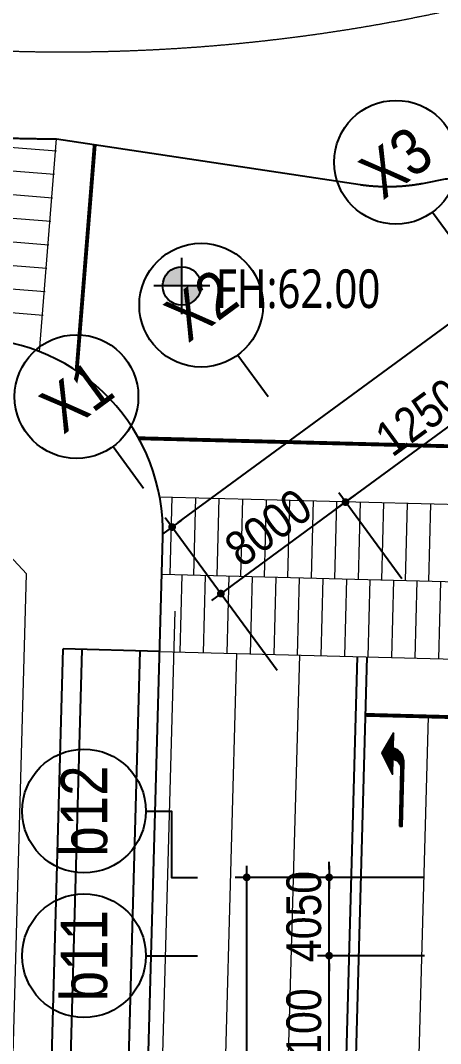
# Model space of a CAD drawing. Header units: millimetres. Extents: x 75184266 to 76346726, y -35850126 to -33679385.
# Drawn here: x 75269839 to 75291577, y -34894206 to -34841293 of the extents above; entities that cross this region are included whole.
import ezdxf
from ezdxf.enums import TextEntityAlignment as Align
from ezdxf.xclip import XClip

# ---------------------------------------------------------------- set-up
doc = ezdxf.new("R2010")
doc.units = ezdxf.units.MM
doc.header["$LTSCALE"] = 50
doc.header["$MEASUREMENT"] = 0
doc.header["$XCLIPFRAME"] = 2
doc.header["$PDMODE"] = 1
doc.header["$PDSIZE"] = -3
doc.linetypes.add('XR-지하3층$0$L2-2', pattern=[2.5, 1, -1.5])
doc.layers.get('0').update_dxf_attribs({"linetype": 'CONTINUOUS'})
doc.layers.get('Defpoints').update_dxf_attribs({"color": 51, "linetype": 'CONTINUOUS'})
for name, color, linetype, lineweight in [('XR-지하3층$0$$-길가장자리선', 7, 'CONTINUOUS', 0), ('XR-지하3층$0$$-정지선', 6, 'CONTINUOUS', 0), ('XR-지하3층$0$$-차로분리', 7, 'CONTINUOUS', 0), ('XR-지하3층$0$$-횡단보도', 2, 'CONTINUOUS', 0), ('XR-지하3층$0$0_plan', 7, 'CONTINUOUS', 0), ('XR-지하3층$0$RP-횡단보도', 8, 'CONTINUOUS', 0)]:
    doc.layers.add(name, color=color, linetype=linetype, lineweight=lineweight)
for name, color, linetype in [('XR-지하3층$0$00_블럭계획고', 7, 'CONTINUOUS'), ('XR-지하3층$0$0MARK', 7, 'CONTINUOUS'), ('XR-지하3층$0$0중앙선', 1, 'CONTINUOUS'), ('XR-지하3층$0$보도라인', 7, 'CONTINUOUS')]:
    doc.layers.add(name, color=color, linetype=linetype)
doc.layers.add('건축', color=8, linetype='CONTINUOUS', plot=False)
doc.styles.add('XR-지하3층$0$20110829_평면도_면적조정$0$돋움', font='')
doc.styles.add('XR-지하3층$0$HY각헤드라인M', font='')
doc.styles.add('XR-지하3층$0$돋움', font='', dxfattribs={"width": 0.9})
doc.styles.get('XR-지하3층$0$20110829_평면도_면적조정$0$돋움').set_extended_font_data('Dotum')
doc.styles.get('XR-지하3층$0$HY각헤드라인M').set_extended_font_data('Malgun Gothic')
doc.styles.get('XR-지하3층$0$돋움').set_extended_font_data('Dotum')
doc.dimstyles.new('XR-지하3층$0$20110829_평면도_면적조정$0$std_style', dxfattribs={"dimscale": 400, "dimtxt": 3, "dimasz": 1, "dimexe": 1.5, "dimexo": 2, "dimgap": 1, "dimtad": 1, "dimtoh": 1, "dimdec": 0, "dimzin": 0, "dimdsep": 46, "dimtxsty": 'XR-지하3층$0$돋움', "dimblk": 'XR-지하3층$0$20110829_평면도_면적조정$0$01420DDOT01', "dimblk1": 'XR-지하3층$0$20110829_평면도_면적조정$0$01420DDOT01', "dimblk2": 'XR-지하3층$0$20110829_평면도_면적조정$0$01420DDOT01', "dimcen": 2.5, "dimdle": 8, "dimclrd": 256, "dimclre": 256, "dimclrt": 256, "dimadec": 0, "dimazin": 0, "dimtfac": 1, "dimtdec": 0, "dimtix": 1, "dimtmove": 2, "dimatfit": 3, "dimldrblk": 'XR-지하3층$0$20110829_평면도_면적조정$0$_ClosedBlank', "dimfxl": 1, "dimtolj": 1, "dimtzin": 0, "dimlwd": -1, "dimlwe": -1, "dimarcsym": 0})

# ---------------------------------------------------------------- blocks, each defined once
blk = doc.blocks.new('XR-지하3층$0$20110829_평면도_면적조정$0$01420DDOT01')
blk.add_line((-1.5, 0), (1.5, 0))
at = {"const_width": 0.5}
blk.add_lwpolyline([(-0.25, 0, 1), (0.25, 0, 1)], format="xyb", close=True, dxfattribs=at)
blk = doc.blocks.new('*D193')
at = {"layer": 'Defpoints', "color": 0, "transparency": 16777216}
for p in [(75286660, -34866205), (75290046, -34870824, 0), (75283594, -34875554, 0)]:
    blk.add_point(p, dxfattribs=at)
at = {"layer": '건축'}
for p, q in [((75289573, -34870179), (75286305, -34865721)), ((75280531, -34870699), (75286338, -34866442)), ((75283121, -34874909), (75279854, -34870452))]:
    blk.add_line(p, q, dxfattribs=at)
at = {"layer": '건축', "xscale": 400, "yscale": 400, "zscale": 400}
for p, rotation in [((75286660, -34866205), 36.24693456144445), ((75280208, -34870936), 216.2469345614445)]:
    blk.add_blockref('XR-지하3층$0$20110829_평면도_면적조정$0$01420DDOT01', p, dxfattribs=dict(at, rotation=rotation))
at = {"layer": '건축', "insert": (75282665, -34867521), "char_height": 1800, "attachment_point": 5, "rotation": 36.2469, "style": 'XR-지하3층$0$돋움'}
blk.add_mtext('\\A1;8000', dxfattribs=at)
blk = doc.blocks.new('XR-지하3층$0$20110829_평면도_면적조정$0$_ClosedBlank')
at = {"color": 0, "linetype": 'ByBlock', "lineweight": -2}
for p, q in [((-1, 0.17), (0, 0)), ((-1, 0.17), (-1, -0.17)), ((0, 0), (-1, -0.17))]:
    blk.add_line(p, q, dxfattribs=at)
blk = doc.blocks.new('*D194')
at = {"layer": 'Defpoints', "color": 0, "transparency": 16777216}
for p in [(75346480, -34817058), (75352389, -34825118, 0), (75283594, -34875554, 0)]:
    blk.add_point(p, dxfattribs=at)
at = {"layer": '건축'}
for p, q in [((75351916, -34824473), (75346125, -34816574)), ((75278008, -34867258), (75346157, -34817295)), ((75283121, -34874909), (75277331, -34867011))]:
    blk.add_line(p, q, dxfattribs=at)
at = {"layer": '건축', "xscale": 400, "yscale": 400, "zscale": 400}
for p, rotation in [((75346480, -34817058), 36.24693456144445), ((75277686, -34867495), 216.2469345614445)]:
    blk.add_blockref('XR-지하3층$0$20110829_평면도_면적조정$0$01420DDOT01', p, dxfattribs=dict(at, rotation=rotation))
at = {"layer": '건축', "insert": (75311313, -34841227), "char_height": 1800, "attachment_point": 5, "rotation": 36.2469, "style": 'XR-지하3층$0$돋움'}
blk.add_mtext('\\A1;85302', dxfattribs=at)
blk = doc.blocks.new('*D195')
at = {"layer": 'Defpoints', "color": 0, "transparency": 16777216}
for p in [(75296741, -34858815), (75300127, -34863433, 0), (75290046, -34870824, 0)]:
    blk.add_point(p, dxfattribs=at)
at = {"layer": '건축'}
for p, q in [((75299654, -34862788), (75296386, -34858331)), ((75286983, -34865969), (75296419, -34859051)), ((75289573, -34870179), (75286305, -34865721))]:
    blk.add_line(p, q, dxfattribs=at)
at = {"layer": '건축', "xscale": 400, "yscale": 400, "zscale": 400}
for p, rotation in [((75296741, -34858815), 36.24693456144445), ((75286660, -34866205), 216.2469345614445)]:
    blk.add_blockref('XR-지하3층$0$20110829_평면도_면적조정$0$01420DDOT01', p, dxfattribs=dict(at, rotation=rotation))
at = {"layer": '건축', "insert": (75290931, -34861461), "char_height": 1800, "attachment_point": 5, "rotation": 36.2469, "style": 'XR-지하3층$0$돋움'}
blk.add_mtext('\\A1;12500', dxfattribs=at)
blk = doc.blocks.new('*D259')
at = {"layer": 'Defpoints', "color": 0, "transparency": 16777216}
for p in [(75285812, -34889662), (75291539, -34889662, 0), (75291539, -34897762, 0)]:
    blk.add_point(p, dxfattribs=at)
at = {"layer": '건축'}
for p, q in [((75290739, -34889662), (75285212, -34889662)), ((75285812, -34897362), (75285812, -34890062)), ((75290739, -34897762), (75285212, -34897762))]:
    blk.add_line(p, q, dxfattribs=at)
at = {"layer": '건축', "xscale": 400, "yscale": 400, "zscale": 400}
for p, rotation in [((75285812, -34889662), 90), ((75285812, -34897762), 270)]:
    blk.add_blockref('XR-지하3층$0$20110829_평면도_면적조정$0$01420DDOT01', p, dxfattribs=dict(at, rotation=rotation))
at = {"layer": '건축', "insert": (75284511, -34893712), "char_height": 1800, "attachment_point": 5, "rotation": 90, "style": 'XR-지하3층$0$돋움'}
blk.add_mtext('\\A1;8100', dxfattribs=at)
blk = doc.blocks.new('*D278')
at = {"layer": 'Defpoints', "color": 0, "transparency": 16777216}
for p in [(75281546, -34885612), (75291539, -34885612, 0), (75291539, -34913962, 0)]:
    blk.add_point(p, dxfattribs=at)
at = {"layer": '건축'}
for p, q in [((75290739, -34885612), (75280946, -34885612)), ((75281546, -34913562), (75281546, -34886012)), ((75290739, -34913962), (75280946, -34913962))]:
    blk.add_line(p, q, dxfattribs=at)
at = {"layer": '건축', "xscale": 400, "yscale": 400, "zscale": 400}
for p, rotation in [((75281546, -34885612), 90), ((75281546, -34913962), 270)]:
    blk.add_blockref('XR-지하3층$0$20110829_평면도_면적조정$0$01420DDOT01', p, dxfattribs=dict(at, rotation=rotation))
at = {"layer": '건축', "insert": (75280244, -34899787), "char_height": 1800, "attachment_point": 5, "rotation": 90, "style": 'XR-지하3층$0$돋움'}
blk.add_mtext('\\A1;28350', dxfattribs=at)
blk = doc.blocks.new('*D288')
at = {"layer": 'Defpoints', "color": 0, "transparency": 16777216}
for p in [(75285812, -34885612), (75291539, -34885612, 0), (75291539, -34889662, 0)]:
    blk.add_point(p, dxfattribs=at)
at = {"layer": '건축'}
for p, q in [((75285812, -34885212), (75285812, -34884812)), ((75290739, -34885612), (75285212, -34885612)), ((75285812, -34889662), (75285812, -34885612)), ((75290739, -34889662), (75285212, -34889662)), ((75285812, -34890062), (75285812, -34890462))]:
    blk.add_line(p, q, dxfattribs=at)
at = {"layer": '건축', "xscale": 400, "yscale": 400, "zscale": 400}
for p, rotation in [((75285812, -34885612), 270), ((75285812, -34889662), 90)]:
    blk.add_blockref('XR-지하3층$0$20110829_평면도_면적조정$0$01420DDOT01', p, dxfattribs=dict(at, rotation=rotation))
at = {"layer": '건축', "insert": (75284511, -34887637), "char_height": 1800, "attachment_point": 5, "rotation": 90, "style": 'XR-지하3층$0$돋움'}
blk.add_mtext('\\A1;4050', dxfattribs=at)
blk = doc.blocks.new('*X56')
at = {"color": 0}
for p, q in [((1263.5, 961.9), (1264, 961.9)), ((1263.5, 960), (1265, 960)), ((1263.5, 958.1), (1266, 958.1)), ((1263.5, 956.2), (1267.1, 956.2)), ((1263.5, 954.4), (1268.1, 954.4)), ((1263.5, 952.5), (1269.1, 952.5)), ((1263.5, 950.6), (1270.1, 950.6)), ((1263.5, 948.8), (1271.1, 948.8)), ((1263.5, 946.9), (1272.2, 946.9)), ((1263.5, 945), (1273.2, 945)), ((1263.5, 943.1), (1274.2, 943.1)), ((1263.5, 941.2), (1275.2, 941.2)), ((1263.5, 939.4), (1276.3, 939.4)), ((1263.5, 937.5), (1277.3, 937.5)), ((1263.5, 935.6), (1278.3, 935.6)), ((1263.5, 933.8), (1279.3, 933.8)), ((1263.5, 931.9), (1280.4, 931.9)), ((1263.5, 930), (1281.4, 930)), ((1263.5, 928.1), (1282.4, 928.1)), ((1263.5, 926.2), (1283.4, 926.2)), ((1263.5, 924.4), (1284.4, 924.4)), ((1263.5, 922.5), (1285.5, 922.5)), ((1263.5, 920.6), (1286.5, 920.6)), ((1263.5, 918.8), (1287.5, 918.8)), ((1263.5, 916.9), (1288.5, 916.9)), ((1263.5, 915), (1289.6, 915)), ((1263.5, 913.1), (1290.6, 913.1)), ((1263.5, 911.2), (1291.6, 911.2)), ((1263.5, 909.4), (1292.6, 909.4)), ((1263.5, 907.5), (1293.6, 907.5)), ((1263.5, 905.6), (1294.7, 905.6)), ((1263.5, 903.8), (1295.7, 903.8)), ((1263.5, 901.9), (1296.7, 901.9)), ((1263.5, 900), (1297.7, 900)), ((1263.5, 898.1), (1298.8, 898.1)), ((1263.5, 896.2), (1299.8, 896.2)), ((1263.5, 894.4), (1300.8, 894.4)), ((1263.5, 892.5), (1301.8, 892.5)), ((1263.5, 890.6), (1302.9, 890.6)), ((1263.5, 888.8), (1303.9, 888.8)), ((1263.5, 886.9), (1304.9, 886.9)), ((1263.5, 885), (1305.9, 885)), ((1263.5, 883.1), (1306.9, 883.1)), ((1206.8, 826.9), (1309.4, 826.9)), ((1207.4, 828.7), (1310.5, 828.7)), ((1208, 830.6), (1311.5, 830.6)), ((1208.7, 832.5), (1312.5, 832.5)), ((1209.4, 834.4), (1313.5, 834.4)), ((1210.2, 836.2), (1314.6, 836.2)), ((1211, 838.1), (1315.6, 838.1)), ((1211.9, 840), (1316.6, 840)), ((1212.9, 841.9), (1317.6, 841.9)), ((1213.9, 843.8), (1318.6, 843.8)), ((1214.9, 845.6), (1319.7, 845.6)), ((1216.1, 847.5), (1320.7, 847.5)), ((1217.3, 849.4), (1321.7, 849.4)), ((1218.6, 851.2), (1322.7, 851.2)), ((1220, 853.1), (1323.3, 853.1)), ((1221.4, 855), (1322.3, 855)), ((1223, 856.9), (1321.3, 856.9)), ((1224.6, 858.8), (1320.2, 858.8)), ((1226.4, 860.6), (1319.2, 860.6)), ((1228.2, 862.5), (1318.2, 862.5)), ((1230.2, 864.4), (1317.2, 864.4)), ((1232.4, 866.2), (1316.1, 866.2)), ((1234.7, 868.1), (1315.1, 868.1)), ((1237.1, 870), (1314.1, 870)), ((1239.8, 871.9), (1313.1, 871.9)), ((1242.8, 873.8), (1312.1, 873.8)), ((1246, 875.6), (1311, 875.6)), ((1249.7, 877.5), (1310, 877.5)), ((1253.8, 879.4), (1309, 879.4)), ((1258.8, 881.2), (1308, 881.2)), ((1203.5, 804.4), (1229.7, 804.4)), ((1203.5, 802.5), (1228.3, 802.5)), ((1203.5, 800.6), (1226.9, 800.6)), ((1203.5, 798.7), (1225.8, 798.7)), ((1203.5, 796.9), (1224.7, 796.9)), ((1203.5, 795), (1223.7, 795)), ((1203.5, 793.1), (1222.8, 793.1)), ((1203.5, 791.2), (1222, 791.2)), ((1203.5, 789.4), (1221.3, 789.4)), ((1203.5, 787.5), (1220.7, 787.5)), ((1203.5, 785.6), (1220.2, 785.6)), ((1203.5, 783.8), (1219.7, 783.8)), ((1203.5, 781.9), (1219.4, 781.9)), ((1203.5, 780), (1219, 780)), ((1203.5, 778.1), (1218.8, 778.1)), ((1203.5, 776.2), (1218.7, 776.2)), ((1203.5, 774.4), (1218.6, 774.4)), ((1203.5, 772.5), (1218.5, 772.5)), ((1203.6, 808.1), (1233.1, 808.1)), ((1203.6, 806.2), (1231.3, 806.2)), ((1203.7, 810), (1235, 810)), ((1203.9, 811.9), (1237.2, 811.9)), ((1204.1, 813.7), (1239.7, 813.7)), ((1204.4, 815.6), (1242.5, 815.6)), ((1204.7, 817.5), (1245.9, 817.5)), ((1205, 819.4), (1250, 819.4)), ((1205.4, 821.2), (1255.7, 821.2)), ((1205.8, 823.1), (1307.4, 823.1)), ((1206.3, 825), (1308.4, 825)), ((1263.5, 821.2), (1306.4, 821.2)), ((1263.5, 819.4), (1305.4, 819.4)), ((1263.5, 817.5), (1304.3, 817.5)), ((1263.5, 815.6), (1303.3, 815.6)), ((1263.5, 813.7), (1302.3, 813.7)), ((1263.5, 811.9), (1301.3, 811.9)), ((1263.5, 810), (1300.2, 810)), ((1263.5, 808.1), (1299.2, 808.1)), ((1263.5, 806.2), (1298.2, 806.2)), ((1263.5, 804.4), (1297.2, 804.4)), ((1263.5, 802.5), (1296.1, 802.5)), ((1263.5, 800.6), (1295.1, 800.6)), ((1263.5, 798.7), (1294.1, 798.7)), ((1263.5, 796.9), (1293.1, 796.9)), ((1263.5, 795), (1292.1, 795)), ((1263.5, 793.1), (1291, 793.1)), ((1263.5, 791.2), (1290, 791.2)), ((1263.5, 789.4), (1289, 789.4)), ((1263.5, 787.5), (1288, 787.5)), ((1263.5, 785.6), (1286.9, 785.6)), ((1263.5, 783.8), (1285.9, 783.8)), ((1263.5, 781.9), (1284.9, 781.9)), ((1263.5, 780), (1283.9, 780)), ((1263.5, 778.1), (1282.9, 778.1)), ((1263.5, 776.2), (1281.8, 776.2)), ((1263.5, 774.4), (1280.8, 774.4)), ((1263.5, 772.5), (1279.8, 772.5)), ((1203.5, 770.6), (1218.5, 770.6)), ((1203.5, 768.8), (1218.5, 768.8)), ((1203.5, 766.9), (1218.5, 766.9)), ((1203.5, 765), (1218.5, 765)), ((1203.5, 763.1), (1218.5, 763.1)), ((1203.5, 761.2), (1218.5, 761.2)), ((1203.5, 759.4), (1218.5, 759.4)), ((1203.5, 757.5), (1218.5, 757.5)), ((1203.5, 755.6), (1218.5, 755.6)), ((1203.5, 753.8), (1218.5, 753.8)), ((1203.5, 751.9), (1218.5, 751.9)), ((1203.5, 750), (1218.5, 750)), ((1203.5, 748.1), (1218.5, 748.1)), ((1203.5, 746.2), (1218.5, 746.2)), ((1203.5, 744.4), (1218.5, 744.4)), ((1203.5, 742.5), (1218.5, 742.5)), ((1203.5, 740.6), (1218.5, 740.6)), ((1203.5, 738.8), (1218.5, 738.8)), ((1203.5, 736.9), (1218.5, 736.9)), ((1203.5, 735), (1218.5, 735)), ((1203.5, 733.1), (1218.5, 733.1)), ((1203.5, 731.2), (1218.5, 731.2)), ((1203.5, 729.4), (1218.5, 729.4)), ((1203.5, 727.5), (1218.5, 727.5)), ((1203.5, 725.6), (1218.5, 725.6)), ((1203.5, 723.7), (1218.5, 723.7)), ((1203.5, 721.9), (1218.5, 721.9)), ((1203.5, 720), (1218.5, 720)), ((1203.5, 718.1), (1218.5, 718.1)), ((1263.5, 770.6), (1278.8, 770.6)), ((1263.5, 768.8), (1277.7, 768.8)), ((1263.5, 766.9), (1276.7, 766.9)), ((1263.5, 765), (1275.7, 765)), ((1263.5, 763.1), (1274.7, 763.1)), ((1263.5, 761.2), (1273.6, 761.2)), ((1263.5, 759.4), (1272.6, 759.4)), ((1263.5, 757.5), (1271.6, 757.5)), ((1263.5, 755.6), (1270.6, 755.6)), ((1263.5, 753.8), (1269.6, 753.8)), ((1263.5, 751.9), (1268.5, 751.9)), ((1263.5, 750), (1267.5, 750)), ((1263.5, 748.1), (1266.5, 748.1)), ((1263.5, 746.2), (1265.5, 746.2)), ((1263.5, 744.4), (1264.4, 744.4)), ((1203.5, 716.2), (1218.5, 716.2)), ((1203.5, 714.4), (1218.5, 714.4)), ((1203.5, 712.5), (1218.5, 712.5)), ((1203.5, 710.6), (1218.5, 710.6)), ((1203.5, 708.8), (1218.5, 708.8)), ((1203.5, 706.9), (1218.5, 706.9)), ((1203.5, 705), (1218.5, 705)), ((1203.5, 703.1), (1218.5, 703.1)), ((1203.5, 701.2), (1218.5, 701.2)), ((1203.5, 699.4), (1218.5, 699.4)), ((1203.5, 697.5), (1218.5, 697.5)), ((1203.5, 695.6), (1218.5, 695.6)), ((1203.5, 693.8), (1218.5, 693.8)), ((1203.5, 691.9), (1218.5, 691.9)), ((1203.5, 690), (1218.5, 690)), ((1203.5, 688.1), (1218.5, 688.1)), ((1203.5, 686.2), (1218.5, 686.2)), ((1203.5, 684.4), (1218.5, 684.4)), ((1203.5, 682.5), (1218.5, 682.5)), ((1203.5, 680.6), (1218.5, 680.6)), ((1203.5, 678.8), (1218.5, 678.8)), ((1203.5, 676.9), (1218.5, 676.9)), ((1203.5, 675), (1218.5, 675)), ((1203.5, 673.1), (1218.5, 673.1)), ((1203.5, 671.2), (1218.5, 671.2)), ((1203.5, 669.4), (1218.5, 669.4)), ((1203.5, 667.5), (1218.5, 667.5)), ((1203.5, 665.6), (1218.5, 665.6)), ((1203.5, 663.8), (1218.5, 663.8)), ((1203.5, 661.9), (1218.5, 661.9)), ((1203.5, 660), (1218.5, 660)), ((1203.5, 658.1), (1218.5, 658.1)), ((1203.5, 656.2), (1218.5, 656.2)), ((1203.5, 654.4), (1218.5, 654.4)), ((1203.5, 652.5), (1218.5, 652.5)), ((1203.5, 650.6), (1218.5, 650.6)), ((1203.5, 648.7), (1218.5, 648.7)), ((1203.5, 646.9), (1218.5, 646.9)), ((1203.5, 645), (1218.5, 645)), ((1203.5, 643.1), (1218.5, 643.1)), ((1203.5, 641.2), (1218.5, 641.2)), ((1203.5, 639.4), (1218.5, 639.4)), ((1203.5, 637.5), (1218.5, 637.5)), ((1203.5, 635.6), (1218.5, 635.6)), ((1203.5, 633.8), (1218.5, 633.8)), ((1203.5, 631.9), (1218.5, 631.9)), ((1203.5, 630), (1218.5, 630)), ((1203.5, 628.1), (1218.5, 628.1)), ((1203.5, 626.2), (1218.5, 626.2)), ((1203.5, 624.4), (1218.5, 624.4)), ((1203.5, 622.5), (1218.5, 622.5)), ((1203.5, 620.6), (1218.5, 620.6)), ((1203.5, 618.8), (1218.5, 618.8)), ((1203.5, 616.9), (1218.5, 616.9)), ((1203.5, 615), (1218.5, 615)), ((1203.5, 613.1), (1218.5, 613.1)), ((1203.5, 611.2), (1218.5, 611.2)), ((1203.5, 609.4), (1218.5, 609.4)), ((1203.5, 607.5), (1218.5, 607.5)), ((1203.5, 605.6), (1218.5, 605.6)), ((1203.5, 603.8), (1218.5, 603.8)), ((1203.5, 601.9), (1218.5, 601.9)), ((1203.5, 600), (1218.5, 600)), ((1203.5, 598.1), (1218.5, 598.1)), ((1203.5, 596.2), (1218.5, 596.2)), ((1203.5, 594.4), (1218.5, 594.4)), ((1203.5, 592.5), (1218.5, 592.5)), ((1203.5, 590.6), (1218.5, 590.6)), ((1203.5, 588.8), (1218.5, 588.8)), ((1203.5, 586.9), (1218.5, 586.9)), ((1203.5, 585), (1218.5, 585)), ((1203.5, 583.1), (1218.5, 583.1)), ((1203.5, 581.2), (1218.5, 581.2)), ((1203.5, 579.4), (1218.5, 579.4)), ((1203.5, 577.5), (1218.5, 577.5)), ((1203.5, 575.6), (1218.5, 575.6)), ((1203.5, 573.7), (1218.5, 573.7)), ((1203.5, 571.9), (1218.5, 571.9)), ((1203.5, 570), (1218.5, 570)), ((1203.5, 568.1), (1218.5, 568.1)), ((1203.5, 566.2), (1218.5, 566.2)), ((1203.5, 564.4), (1218.5, 564.4)), ((1203.5, 562.5), (1218.5, 562.5)), ((1203.5, 560.6), (1218.5, 560.6)), ((1203.5, 558.8), (1218.5, 558.8)), ((1203.5, 556.9), (1218.5, 556.9)), ((1203.5, 555), (1218.5, 555)), ((1203.5, 553.1), (1218.5, 553.1)), ((1203.5, 551.2), (1218.5, 551.2)), ((1203.5, 549.4), (1218.5, 549.4)), ((1203.5, 547.5), (1218.5, 547.5)), ((1203.5, 545.6), (1218.5, 545.6)), ((1203.5, 543.8), (1218.5, 543.8)), ((1203.5, 541.9), (1218.5, 541.9)), ((1203.5, 540), (1218.5, 540)), ((1203.5, 538.1), (1218.5, 538.1)), ((1203.5, 536.2), (1218.5, 536.2)), ((1203.5, 534.4), (1218.5, 534.4)), ((1203.5, 532.5), (1218.5, 532.5)), ((1203.5, 530.6), (1218.5, 530.6)), ((1203.5, 528.8), (1218.5, 528.8)), ((1203.5, 526.9), (1218.5, 526.9)), ((1203.5, 525), (1218.5, 525)), ((1203.5, 523.1), (1218.5, 523.1)), ((1203.5, 521.2), (1218.5, 521.2)), ((1203.5, 519.4), (1218.5, 519.4)), ((1203.5, 517.5), (1218.5, 517.5)), ((1203.5, 515.6), (1218.5, 515.6)), ((1203.5, 513.8), (1218.5, 513.8)), ((1203.5, 511.9), (1218.5, 511.9)), ((1203.5, 510), (1218.5, 510)), ((1203.5, 508.1), (1218.5, 508.1)), ((1203.5, 506.2), (1218.5, 506.2)), ((1203.5, 504.4), (1218.5, 504.4)), ((1203.5, 502.5), (1218.5, 502.5)), ((1203.5, 500.6), (1218.5, 500.6)), ((1203.5, 498.7), (1218.5, 498.7)), ((1203.5, 496.9), (1218.5, 496.9)), ((1203.5, 495), (1218.5, 495)), ((1203.5, 493.1), (1218.5, 493.1)), ((1203.5, 491.2), (1218.5, 491.2)), ((1203.5, 489.4), (1218.5, 489.4)), ((1203.5, 487.5), (1218.5, 487.5)), ((1203.5, 485.6), (1218.5, 485.6)), ((1203.5, 483.8), (1218.5, 483.8)), ((1203.5, 481.9), (1218.5, 481.9)), ((1203.5, 480), (1218.5, 480)), ((1203.5, 478.1), (1218.5, 478.1)), ((1203.5, 476.2), (1218.5, 476.2)), ((1203.5, 474.4), (1218.5, 474.4)), ((1203.5, 472.5), (1218.5, 472.5)), ((1203.5, 470.6), (1218.5, 470.6)), ((1203.5, 468.8), (1218.5, 468.8)), ((1203.5, 466.9), (1218.5, 466.9)), ((1203.5, 465), (1218.5, 465)), ((1203.5, 463.1), (1218.5, 463.1))]:
    blk.add_line(p, q, dxfattribs=at)
blk = doc.blocks.new('XR-지하3층$0$레벨검토 00')
at = {"ltscale": 1000}
h = blk.add_hatch(color=2, dxfattribs=at)
h.dxf.hatch_style = 1
h.paths.add_polyline_path([(-709, 625), (-229, 625, 0.414214), (-709, 1105)])
h.paths.add_polyline_path([(-709, 625), (-1189, 625, 0.414214), (-709, 145)])
at = {"color": 2, "ltscale": 1000, "elevation": -217000}
for points in [[(-709, -75), (-709, 1325)], [(-1409, 625), (-9, 625)]]:
    blk.add_lwpolyline(points, dxfattribs=at)
at = {"color": 2, "ltscale": 1000}
blk.add_circle((-709, 625, -217000), 480, dxfattribs=at)
blk = doc.blocks.new('XR-지하3층$0$A$C723B38EE')
at = {"layer": 'XR-지하3층$0$$-길가장자리선', "color": 8}
blk.add_lwpolyline([(158.366, 186.671), (161.973, 315.919)], dxfattribs=at)
at = {"layer": 'XR-지하3층$0$$-정지선', "color": 8, "const_width": 0.2}
blk.add_lwpolyline([(171.827, 310.549), (178.324, 310.382)], dxfattribs=at)
at = {"layer": 'XR-지하3층$0$$-차로분리', "color": 8, "linetype": 'XR-지하3층$0$L2-2', "ltscale": 80, "flags": 128}
for points in [[(163.764, 263.62), (165.163, 313.721)], [(167.013, 263.53), (168.416, 313.637)], [(173.76, 263.341), (175.076, 310.465)]]:
    blk.add_lwpolyline(points, dxfattribs=at)
at = {"layer": 'XR-지하3층$0$$-횡단보도', "color": 8, "const_width": 0.2}
for points in [[(156.871, 328.337), (157.808, 340.043)], [(160.081, 324.855), (180.372, 324.334)]]:
    blk.add_lwpolyline(points, dxfattribs=at)
at = {"layer": 'XR-지하3층$0$0_plan', "color": 8}
blk.add_lwpolyline([(0.288, 354.688, 0.009046), (6.339, 355.041, -0.06989), (137.259, 346.764, 0.552713), (247.348, 461.749), (214.687, 591.718, 0.017723), (212.963, 597.674, 0.017723)], format="xyb", dxfattribs=at)
blk.add_lwpolyline([(150.598, 186.142), (154.273, 317.846), (147.468, 325.173)], dxfattribs=at)
at = {"layer": 'XR-지하3층$0$0MARK', "color": 8}
blk.add_lwpolyline([(173.57, 304.789), (173.714, 304.785), (173.805, 308.048, 0.341999), (173.251, 308.832), (173.272, 309.6), (172.667, 308.56), (173.213, 307.488), (173.235, 308.256, -0.38517), (173.653, 307.764)], format="xyb", close=True, dxfattribs=at)
at = {"layer": 'XR-지하3층$0$0중앙선', "color": 8}
for p, q in [((170.012, 263.446), (171.41, 313.56)), ((170.512, 263.432), (171.91, 313.547))]:
    blk.add_line(p, q, dxfattribs=at)
at = {"layer": 'XR-지하3층$0$RP-횡단보도', "color": 253}
for points in [[(154.945, 329.336), (155.826, 340.341)], [(152.08, 340.02), (155.822, 339.72)], [(151.984, 338.807), (155.725, 338.507)], [(151.887, 337.593), (155.628, 337.293)], [(151.789, 336.38), (155.531, 336.08)], [(151.692, 335.166), (155.434, 334.867)], [(151.595, 333.953), (155.337, 333.653)], [(151.498, 332.739), (155.239, 332.44)], [(151.401, 331.526), (155.143, 331.226)], [(161.167, 321.826), (180.109, 321.339)], [(161.803, 321.818), (161.7, 317.811)], [(163.02, 321.787), (162.917, 317.78)], [(164.237, 321.756), (164.134, 317.748)], [(165.454, 321.724), (165.351, 317.717)], [(166.671, 321.693), (166.568, 317.686)], [(167.888, 321.662), (167.785, 317.655)], [(169.105, 321.631), (169.001, 317.623)], [(170.322, 321.6), (170.218, 317.592)], [(171.539, 321.568), (171.435, 317.561)], [(172.755, 321.528), (172.652, 317.53)], [(173.972, 321.488), (173.869, 317.498)], [(175.189, 321.457), (175.086, 317.467)], [(161.275, 317.822), (179.27, 317.36)], [(162.308, 317.795), (162.205, 313.796)], [(163.525, 317.764), (163.422, 313.765)], [(164.742, 317.733), (164.639, 313.734)], [(165.959, 317.702), (165.856, 313.703)], [(167.176, 317.67), (167.073, 313.672)], [(168.393, 317.639), (168.29, 313.64)], [(169.61, 317.608), (169.507, 313.609)], [(170.827, 317.577), (170.724, 313.578)], [(172.044, 317.545), (171.941, 313.547)], [(173.261, 317.514), (173.158, 313.515)], [(174.478, 317.483), (174.375, 313.484)], [(175.695, 317.452), (175.591, 313.453)], [(161.164, 313.823), (179.158, 313.361)]]:
    blk.add_lwpolyline(points, dxfattribs=at)
at = {"layer": 'XR-지하3층$0$보도라인', "color": 8}
for points in [[(15.146, 355.633), (15.269, 353.998, 0.405547), (21.522, 348.451, -0.049566), (113.107, 343.49), (128.463, 343.907, -0.003899), (135.607, 342.508), (136.496, 342.327, 0.04944), (155.826, 340.341), (171.534, 337.975, 0.081523), (174.773, 338.039, 0.214435), (243.914, 385.835, 0.450552), (241.231, 394.414), (238.187, 395.777)], [(161.329, 319.732, 0.415872), (151.555, 330.009)]]:
    blk.add_lwpolyline(points, format="xyb", dxfattribs=at)
for points in [[(157.58, 185.391), (161.329, 319.732)], [(152.613, 186.671), (156.166, 313.963)], [(153.614, 186.671), (157.165, 313.935)], [(161.164, 313.823), (156.166, 313.963)], [(156.615, 186.671), (160.164, 313.851)]]:
    blk.add_lwpolyline(points, dxfattribs=at)
at = {"layer": 'XR-지하3층$0$00_블럭계획고', "color": 3, "xscale": 0.002076136996338, "yscale": 0.002076136996338, "zscale": 0.002076136996338, "rotation": 90}
blk.add_blockref('XR-지하3층$0$레벨검토 00', (163.615, 334.205, 449.947), dxfattribs=at)
at = {"layer": 'XR-지하3층$0$0MARK', "color": 8, "xscale": -0.0095999999708741, "yscale": 0.0095999999903142, "zscale": 0.0096, "rotation": 358.4014940237182}
blk.add_blockref('*X56', (185.14, 300.023), dxfattribs=at)
at = {"layer": 'XR-지하3층$0$00_블럭계획고', "color": 3, "style": 'XR-지하3층$0$HY각헤드라인M', "width": 0.8}
blk.add_text('FH:62.00', height=2, rotation=0, dxfattribs=at).set_placement((164.078, 331.588))

msp = doc.modelspace()

# ---------------------------------------------------------------- linework, layer by layer
at = {"layer": '건축'}
for p, q in [((75291163.6, -34851206.8), (75292740.3, -34853357.4)), ((75281082.6, -34858597.6), (75282659.3, -34860748.2)), ((75274630.8, -34863327.8), (75276207.5, -34865478.4)), ((75276326.9, -34889661.8), (75278993.6, -34889661.8))]:
    msp.add_line(p, q, dxfattribs=at)
at = {"layer": '건축', "ltscale": 0.5, "elevation": 0}
msp.add_lwpolyline([(75276326.9, -34882180.9), (75277660.2, -34882180.9), (75277660.2, -34885611.8), (75278993.6, -34885611.8)], dxfattribs=at)
at = {"layer": '건축'}
for centre in [(75289271.5, -34848626.1), (75279190.6, -34856016.9), (75272738.7, -34860747), (75273126.9, -34882180.9), (75273126.9, -34889661.8)]:
    msp.add_circle(centre, 3200, dxfattribs=at)

# ---------------------------------------------------------------- block references
at = {"layer": '건축', "ltscale": 0.5}
ref = msp.add_blockref('XR-지하3층$0$A$C723B38EE', (75115875.3, -35187756.2), dxfattribs=dict(at, xscale=999.9999999999998, yscale=999.9999999999998, zscale=999.9999999999998))
XClip(ref).set_block_clipping_path([(137.7798442268, 119.9958357572), (497.8511876765, 396.6664658143)])

# ---------------------------------------------------------------- texts
at = {"layer": '건축', "style": 'XR-지하3층$0$20110829_평면도_면적조정$0$돋움', "width": 0.9}
for s, rotation, p in [('X3', 36.24693, (75289271.5, -34848626.1)), ('X2', 36.24693, (75279190.6, -34856016.9)), ('X1', 36.24693, (75272738.7, -34860747)), ('b12', 90, (75273126.9, -34882180.9)), ('b11', 90, (75273126.9, -34889661.8))]:
    msp.add_text(s, height=2400, rotation=rotation, dxfattribs=at).set_placement(p, align=Align.MIDDLE_CENTER)

# ---------------------------------------------------------------- dimensions: what is measured, and where the dimension line sits
at = {"layer": '건축'}
for base, p1, p2, angle, picture, middle in [((75346479.7, -34817058.3), (75283594.5, -34875554, 0), (75352388.5, -34825117.8, 0), 36.24693, '*D194', (75311313.3, -34841227)), ((75296741.2, -34858814.5), (75290046.3, -34870823.9, 0), (75300127.2, -34863433.1, 0), 36.24693, '*D195', (75290931.3, -34861460.6)), ((75286660.2, -34866205.4), (75283594.5, -34875554, 0), (75290046.3, -34870823.9, 0), 36.24693, '*D193', (75282664.9, -34867521)), ((75281545.5, -34885611.8), (75291539, -34913961.8, 0), (75291539, -34885611.8, 0), 90, '*D278', (75280244.3, -34899786.8)), ((75285812.2, -34885611.8), (75291539, -34889661.8, 0), (75291539, -34885611.8, 0), 90, '*D288', (75284511, -34887636.8)), ((75285812.2, -34889661.8), (75291539, -34897761.8, 0), (75291539, -34889661.8, 0), 90, '*D259', (75284511, -34893711.8))]:
    dim = msp.add_linear_dim(base=base, p1=p1, p2=p2, angle=angle, dimstyle='XR-지하3층$0$20110829_평면도_면적조정$0$std_style', override={"dimtxt": 4.5}, dxfattribs=at)
    dim.commit()
    dim.dimension.update_dxf_attribs({"geometry": picture, "text_midpoint": middle})

doc.saveas('drawing.dxf')
